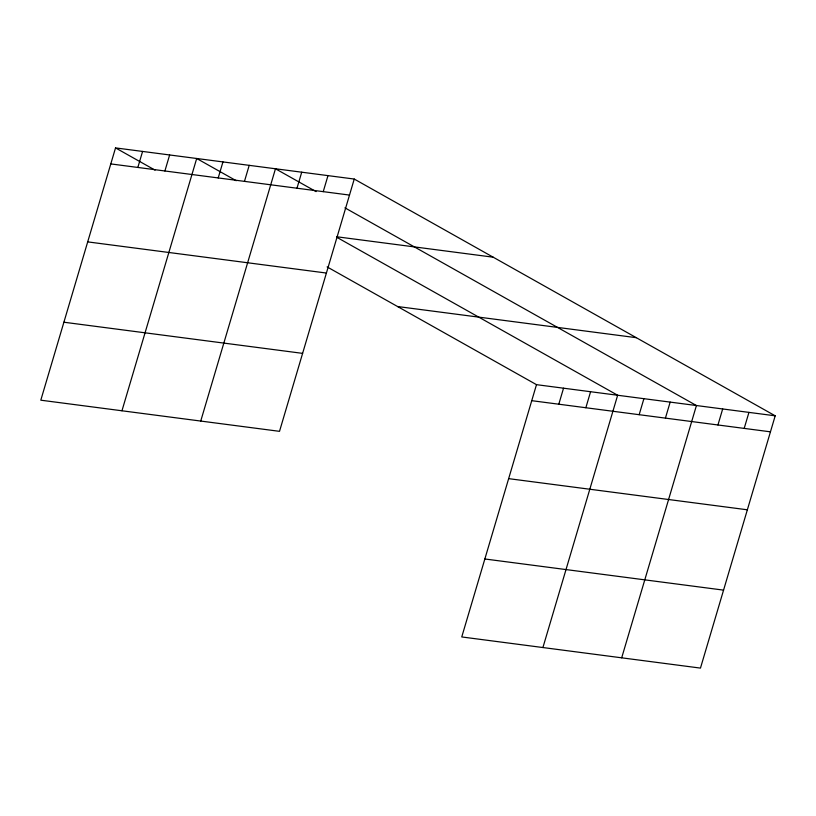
<?xml version="1.0" encoding="UTF-8"?>
<svg xmlns="http://www.w3.org/2000/svg" width="816" height="816" viewBox="0 0 816 816"><rect width="100%" height="100%" fill="white"/><g stroke="black" fill="none" stroke-linecap="round" stroke-linejoin="round"><path stroke-width="1.22" d="M115.535 147.9L40.8 400.187L279.511 431.338L354.246 179.051L115.535 147.9L155.071 170.136M137.843 167.443L142.586 151.429M164.893 170.983L169.636 154.958M121.961 410.774L196.697 158.488L236.232 180.734M218.209 177.939L222.952 161.915M244.463 181.366L249.206 165.342M200.736 421.056L275.471 168.769L316.078 191.607M296.983 188.221L301.726 172.196M323.238 191.648L327.981 175.624M327.114 266.903L536.489 384.662L461.754 636.949L700.465 668.1L775.2 415.813L354.246 179.051M558.797 404.206L563.54 388.192M585.847 407.745L590.59 391.721M542.915 647.537L617.651 395.25L336.712 237.242M639.163 414.701L643.906 398.677M665.417 418.129L670.171 402.104M621.69 657.818L696.425 405.532L344.923 207.835M717.937 424.983L722.68 408.959M744.192 428.41L748.945 412.386M110.782 163.914L349.503 195.075M336.855 236.783L493.16 257.183M87.689 241.883L326.4 273.044M397.576 306.53L636.286 337.681M63.893 322.218L302.614 353.369M536.489 384.662L775.2 415.813M531.746 400.676L770.457 431.827M508.643 478.645L747.364 509.796M484.847 558.98L723.568 590.131"/></g></svg>
